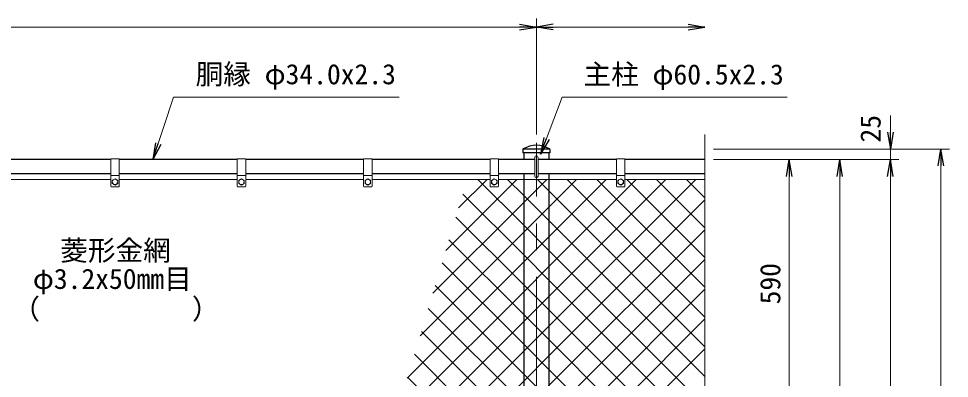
# Model space of a CAD drawing. Units: millimetres, scale not verified. Extents: x -4200 to 4200, y -2970 to 2970.
# Drawn here: x -2614 to -405, y 740 to 1595 of the extents above; entities that cross this region are included whole.
import ezdxf
from ezdxf.enums import TextEntityAlignment as Align

# ---------------------------------------------------------------- set-up
doc = ezdxf.new("R2010")
doc.units = ezdxf.units.MM
doc.header["$LTSCALE"] = 10
doc.linetypes.add('USER1', pattern=[50.8, 31.75, -6.35, 6.35, -6.35])
for name, color, linetype, lineweight in [('0-0_D-STR1', 1, 'Continuous', 25), ('0-1_D-STR3', 3, 'Continuous', 13), ('0-2_D-BMK', 2, 'USER1', 13), ('0-3_D-STR-DIM', 7, 'Continuous', 13), ('0-9_D-STR-TXT', 7, 'Continuous', 13), ('0-B_D-STR2', 7, 'Continuous', 13)]:
    doc.layers.add(name, color=color, linetype=linetype, lineweight=lineweight)
doc.layers.add('0-4_0', color=7, linetype='Continuous')
doc.styles.add('ＭＳ ゴシック', font='')
doc.styles.get('ＭＳ ゴシック').set_extended_font_data('MS Gothic')

# ---------------------------------------------------------------- blocks, each defined once
blk = doc.blocks.new('_Open')
at = {"layer": '0-4_0'}
blk.add_line((-10, 1.667), (0, 0), dxfattribs=at)
blk.add_lwpolyline([(-10, -1.667), (0, 0), (-10, 0)], dxfattribs=at)

msp = doc.modelspace()

# ---------------------------------------------------------------- linework, layer by layer
at = {"layer": '0-0_D-STR1'}
for p, q in [((-1417.07, 1284.06), (-1417.07, 1276)), ((-1353.21, 1285), (-1416.74, 1285)), ((-1352.87, 1284.06), (-1352.87, 1276)), ((-2394.97, 1260), (-2674.97, 1260)), ((-2094.97, 1260), (-2374.97, 1260)), ((-1794.97, 1260), (-2074.97, 1260)), ((-1494.97, 1260), (-1774.97, 1260)), ((-1388.97, 1260), (-1474.97, 1260)), ((-1352.87, 1276), (-1417.07, 1276)), ((-1415.22, 1276), (-1415.22, 1260)), ((-1194.97, 1260), (-1380.97, 1260)), ((-1354.72, 1260), (-1354.72, 1276)), ((-984.97, 1260), (-1174.97, 1260)), ((-2394.97, 1226), (-2674.97, 1226)), ((-2094.97, 1226), (-2374.97, 1226)), ((-1794.97, 1226), (-2074.97, 1226)), ((-1494.97, 1226), (-1774.97, 1226)), ((-1388.97, 1226), (-1474.97, 1226)), ((-1415.22, 1226), (-1415.22, -476)), ((-1194.97, 1226), (-1380.97, 1226)), ((-1354.72, -476), (-1354.72, 1226)), ((-984.97, 1226), (-1174.97, 1226))]:
    msp.add_line(p, q, dxfattribs=at)
for centre, radius, start, end in [((-1415.57, 1284.06), 1.5, 120.85073, 180), ((-1384.97, 1232.83), 61.17, 59.14927, 120.85073), ((-1354.37, 1284.06), 1.5, 0, 59.14927)]:
    msp.add_arc(centre, radius, start, end, dxfattribs=at)
at = {"layer": '0-1_D-STR3'}
for p, q in [((-2394.97, 1262), (-2394.97, 1197)), ((-2374.97, 1262), (-2394.97, 1262)), ((-2374.97, 1262), (-2374.97, 1197)), ((-2094.97, 1262), (-2094.97, 1197)), ((-2074.97, 1262), (-2094.97, 1262)), ((-2074.97, 1262), (-2074.97, 1197)), ((-1794.97, 1262), (-1794.97, 1197)), ((-1774.97, 1262), (-1794.97, 1262)), ((-1774.97, 1262), (-1774.97, 1197)), ((-1494.97, 1262), (-1494.97, 1197)), ((-1474.97, 1262), (-1494.97, 1262)), ((-1474.97, 1262), (-1474.97, 1197)), ((-1388.97, 1221), (-1388.97, 1265)), ((-1380.97, 1221), (-1380.97, 1265)), ((-1194.97, 1262), (-1194.97, 1197)), ((-1174.97, 1262), (-1194.97, 1262)), ((-1174.97, 1262), (-1174.97, 1197)), ((-2374.97, 1222), (-2394.97, 1222)), ((-2074.97, 1222), (-2094.97, 1222)), ((-1774.97, 1222), (-1794.97, 1222)), ((-1474.97, 1222), (-1494.97, 1222)), ((-1174.97, 1222), (-1194.97, 1222)), ((-2674.97, 1213), (-2394.97, 1213)), ((-2376.97, 1195), (-2392.97, 1195)), ((-2391.47, 1210.74), (-2384.97, 1214.5)), ((-2391.47, 1210.74), (-2391.47, 1203.26)), ((-2384.97, 1214.5), (-2378.47, 1210.74)), ((-2378.47, 1210.74), (-2378.47, 1203.26)), ((-2374.97, 1213), (-2094.97, 1213)), ((-2076.97, 1195), (-2092.97, 1195)), ((-2091.47, 1210.74), (-2084.97, 1214.5)), ((-2091.47, 1210.74), (-2091.47, 1203.26)), ((-2084.97, 1214.5), (-2078.47, 1210.74)), ((-2078.47, 1210.74), (-2078.47, 1203.26)), ((-2074.97, 1213), (-1794.97, 1213)), ((-1776.97, 1195), (-1792.97, 1195)), ((-1791.47, 1210.74), (-1784.97, 1214.5)), ((-1791.47, 1210.74), (-1791.47, 1203.26)), ((-1784.97, 1214.5), (-1778.47, 1210.74)), ((-1778.47, 1210.74), (-1778.47, 1203.26)), ((-1774.97, 1213), (-1494.97, 1213)), ((-1476.97, 1195), (-1492.97, 1195)), ((-1491.47, 1210.74), (-1484.97, 1214.5)), ((-1491.47, 1210.74), (-1491.47, 1203.26)), ((-1484.97, 1214.5), (-1478.47, 1210.74)), ((-1478.47, 1210.74), (-1478.47, 1203.26)), ((-1474.97, 1213), (-1194.97, 1213)), ((-1176.97, 1195), (-1192.97, 1195)), ((-1191.47, 1210.74), (-1184.97, 1214.5)), ((-1191.47, 1210.74), (-1191.47, 1203.26)), ((-1184.97, 1214.5), (-1178.47, 1210.74)), ((-1178.47, 1210.74), (-1178.47, 1203.26)), ((-1174.97, 1213), (-984.97, 1213))]:
    msp.add_line(p, q, dxfattribs=at)
for points in [[(-2391.47, 1203.26), (-2384.97, 1199.5), (-2378.47, 1203.26)], [(-2091.47, 1203.26), (-2084.97, 1199.5), (-2078.47, 1203.26)], [(-1791.47, 1203.26), (-1784.97, 1199.5), (-1778.47, 1203.26)], [(-1491.47, 1203.26), (-1484.97, 1199.5), (-1478.47, 1203.26)], [(-1191.47, 1203.26), (-1184.97, 1199.5), (-1178.47, 1203.26)]]:
    msp.add_lwpolyline(points, dxfattribs=at)
for centre in [(-2384.97, 1207), (-2084.97, 1207), (-1784.97, 1207), (-1484.97, 1207), (-1184.97, 1207)]:
    msp.add_circle(centre, 6.49, dxfattribs=at)
for centre, radius, start, end in [((-1384.97, 1265), 4, 0, 180), ((-1384.97, 1221), 4, 180, 0), ((-2392.97, 1197), 2, 180, 270), ((-2376.97, 1197), 2, 270, 0), ((-2092.97, 1197), 2, 180, 270), ((-2076.97, 1197), 2, 270, 0), ((-1792.97, 1197), 2, 180, 270), ((-1776.97, 1197), 2, 270, 0), ((-1492.97, 1197), 2, 180, 270), ((-1476.97, 1197), 2, 270, 0), ((-1192.97, 1197), 2, 180, 270), ((-1176.97, 1197), 2, 270, 0)]:
    msp.add_arc(centre, radius, start, end, dxfattribs=at)
at = {"layer": '0-2_D-BMK'}
msp.add_line((-1384.97, -860), (-1384.97, 1300), dxfattribs=at)
at = {"layer": '0-3_D-STR-DIM'}
for p, q in [((-1384.97, 1320), (-1384.97, 1595)), ((-1384.97, 1320), (-1384.97, 1595)), ((-3344.97, 1575), (-1424.97, 1575)), ((-1344.97, 1575), (-1024.97, 1575)), ((-544.97, 1325), (-544.97, 1365)), ((-984.97, 1320), (-984.97, 400.65)), ((-964.97, 1285), (-404.97, 1285)), ((-964.97, 1285), (-524.97, 1285)), ((-544.97, 1260), (-544.97, 1285)), ((-964.97, 1260), (-644.97, 1260)), ((-964.97, 1260), (-524.97, 1260)), ((-964.97, 1260), (-524.97, 1260)), ((-964.97, 1260), (-764.97, 1260)), ((-424.97, 1245), (-424.97, -805)), ((-784.97, 710), (-784.97, 1220)), ((-664.97, 1220), (-664.97, -470)), ((-544.97, -500), (-544.97, 1220)), ((-544.97, 1220), (-544.97, 1180))]:
    msp.add_line(p, q, dxfattribs=at)
at = {"layer": '0-9_D-STR-TXT'}
for points in [[(-1710.31, 1408.26), (-2246.26, 1408.26), (-2294.35, 1261.9)], [(-789.58, 1408), (-1324.26, 1408), (-1374.29, 1274.44)]]:
    msp.add_lwpolyline(points, dxfattribs=at)
at = {"layer": '0-B_D-STR2'}
for p, q in [((-1600.07, 1044.14), (-1431.21, 1213)), ((-1569.54, 1145.38), (-1501.92, 1213)), ((-1354.72, 1148.07), (-1289.79, 1213)), ((-1354.72, 1077.36), (-1219.08, 1213)), ((-1354.72, 1006.65), (-1148.37, 1213)), ((-1354.72, 935.94), (-1077.66, 1213)), ((-1354.72, 865.22), (-1006.95, 1213)), ((-984.97, 886.04), (-1311.93, 1213)), ((-984.97, 956.75), (-1241.22, 1213)), ((-984.97, 1027.46), (-1170.51, 1213)), ((-984.97, 1098.17), (-1099.8, 1213)), ((-984.97, 1168.88), (-1029.09, 1213)), ((-1415.22, 1033.45), (-1559.72, 1177.95)), ((-1415.22, 1087.57), (-1354.72, 1148.07)), ((-1415.22, 962.74), (-1576.1, 1123.62)), ((-1661.14, 841.66), (-1415.22, 1087.57)), ((-1415.22, 892.03), (-1592.49, 1069.29)), ((-1415.22, 1016.86), (-1354.72, 1077.36)), ((-1691.67, 740.41), (-1415.22, 1016.86)), ((-1354.72, 972.95), (-1415.22, 1033.45)), ((-1415.22, 946.15), (-1354.72, 1006.65)), ((-1057.77, 676), (-1354.72, 972.95)), ((-1354.72, 902.24), (-1415.22, 962.74)), ((-1261.11, 676), (-984.97, 952.13)), ((-1685.37, 676), (-1415.22, 946.15)), ((-1415.22, 875.44), (-1354.72, 935.94)), ((-1354.72, 831.53), (-1415.22, 892.03)), ((-1128.49, 676), (-1354.72, 902.24)), ((-1614.66, 676), (-1415.22, 875.44)), ((-1415.22, 804.72), (-1354.72, 865.22)), ((-1190.4, 676), (-984.97, 881.42)), ((-1482.04, 676), (-1658.02, 851.98)), ((-1199.2, 676), (-1354.72, 831.53)), ((-1552.75, 676), (-1674.41, 797.66)), ((-1543.95, 676), (-1415.22, 804.72)), ((-1119.69, 676), (-984.97, 810.71)), ((-1623.46, 676), (-1690.79, 743.33))]:
    msp.add_line(p, q, dxfattribs=at)
for points in [[(-1630.6, 942.9), (-1415.22, 1158.28), (-1360.5, 1213)], [(-984.97, 673.91), (-987.06, 676), (-1354.72, 1043.66), (-1415.22, 1104.16), (-1524.06, 1213)], [(-984.97, 744.62), (-1354.72, 1114.37), (-1415.22, 1174.87), (-1453.35, 1213)], [(-984.97, 815.33), (-1354.72, 1185.08), (-1382.64, 1213)], [(-1813.8, 335.44), (-1473.24, 676), (-1415.22, 734.01), (-1354.72, 794.51), (-984.97, 1164.26)], [(-1390.67, 687.86), (-1354.72, 723.8), (-984.97, 1093.55)], [(-1874.86, 132.95), (-1415.22, 592.59), (-1354.72, 653.09), (-1331.82, 676), (-984.97, 1022.84)], [(-973.19, 379.29), (-1269.91, 676), (-1354.72, 760.82), (-1415.22, 821.32), (-1608.87, 1014.96)], [(-984.97, 320.36), (-1340.62, 676), (-1354.72, 690.11), (-1415.22, 750.61), (-1625.25, 960.64)], [(-984.97, 249.65), (-1354.72, 619.4), (-1411.33, 676), (-1415.22, 679.9), (-1641.64, 906.31)]]:
    msp.add_lwpolyline(points, dxfattribs=at)

# ---------------------------------------------------------------- block references
at = {"layer": '0-3_D-STR-DIM', "xscale": 4, "yscale": 4}
for p in [(-1384.97, 1575), (-984.97, 1575)]:
    msp.add_blockref('_Open', p, dxfattribs=at)
for p, rotation in [((-1384.97, 1575), 180), ((-544.97, 1285), 270), ((-424.97, 1285), 90), ((-784.97, 1260), 90), ((-664.97, 1260), 90), ((-544.97, 1260), 90), ((-544.97, 1260), 90)]:
    msp.add_blockref('_Open', p, dxfattribs=dict(at, rotation=rotation))
at = {"layer": '0-9_D-STR-TXT', "xscale": 4, "yscale": 4}
for p, rotation in [((-1374.99, 1272.57), 249.46512), ((-2294.97, 1260), 251.80943)]:
    msp.add_blockref('_Open', p, dxfattribs=dict(at, rotation=rotation))

# ---------------------------------------------------------------- texts
at = {"layer": '0-3_D-STR-DIM', "style": 'ＭＳ ゴシック'}
for s, p in [('25', (-553.7, 1300.65)), ('590', (-791.72, 916.12))]:
    msp.add_text(s, height=48.09, rotation=90, dxfattribs=at).set_placement(p, align=Align.BOTTOM_LEFT)
at = {"layer": '0-9_D-STR-TXT', "style": 'ＭＳ ゴシック'}
for s, p in [('胴縁 φ34.0x2.3', (-2193.81, 1424.52)), ('主柱 φ60.5x2.3', (-1273.34, 1424.01)), ('菱形金網', (-2514.92, 1005.9)), ('φ3.2x50mm目', (-2579.9, 938.31)), ('（\u3000\u3000   \u3000\u3000）', (-2628.63, 866.66))]:
    msp.add_text(s, height=48.09, dxfattribs=at).set_placement(p, align=Align.BOTTOM_LEFT)

doc.saveas('drawing.dxf')
